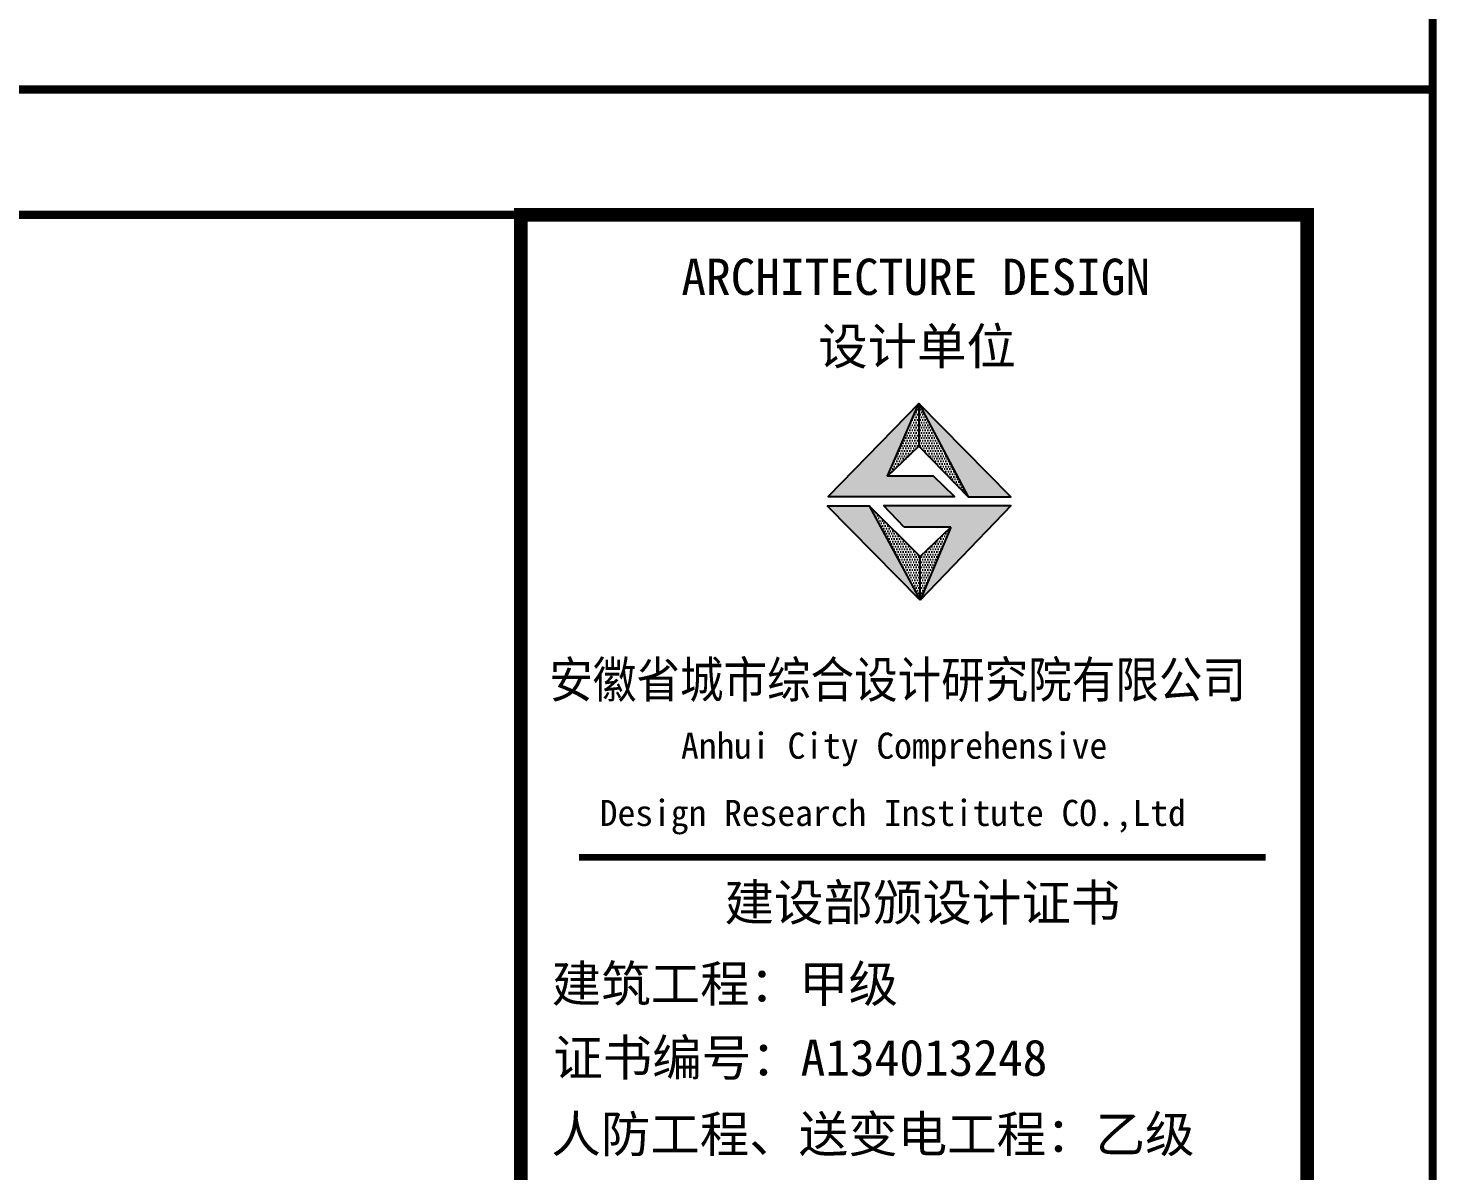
# Model space of a CAD drawing. Extents: x -518586 to 1253874, y -62343 to 661177.
# Drawn here: x 1237026 to 1253874, y 192075 to 205740 of the extents above; entities that cross this region are included whole.
import ezdxf

# ---------------------------------------------------------------- set-up
doc = ezdxf.new("R2010")
doc.units = 0
doc.header["$LTSCALE"] = 1000
doc.header["$MEASUREMENT"] = 0
for name, color, linetype in [('A_DE_DETAIL_3', 144, 'Continuous'), ('PUB_TEXT', 7, 'Continuous'), ('图框', 7, 'Continuous')]:
    doc.layers.add(name, color=color, linetype=linetype)
doc.styles.add('黑体', font='simhei.ttf')

msp = doc.modelspace()

# ---------------------------------------------------------------- hatches: boundary and pattern name
for points in [[(1247303, 200381), (1247679, 201252), (1246596, 200139), (1248104, 200139), (1247853, 200381)], [(1248270, 200135), (1248781, 200135), (1247679, 201252)]]:
    msp.add_hatch(color=1).paths.add_polyline_path(points)
at = {"layer": 'A_DE_DETAIL_3'}
for points in [[(1247084, 200027), (1246583, 200027), (1247693, 198900)], [(1247257, 200031), (1247503, 199772), (1248061, 199772), (1247693, 198900), (1248782, 200031)]]:
    msp.add_hatch(color=1, dxfattribs=at).paths.add_polyline_path(points)
at = {"layer": 'PUB_TEXT'}
h = msp.add_hatch(dxfattribs=at)
h.set_pattern_fill('DOTS', color=256, scale=495, style=0)
h.set_pattern_definition([(0, (-2513269.927, 1621984.703), (15.46875, 30.93750002), [0, -30.93750002])])
h.paths.add_polyline_path([(1247693, 198900), (1247693, 199420), (1247084, 200027)])
h.paths.add_polyline_path([(1248061, 199772), (1247693, 199420), (1247693, 198900)])
h.paths.add_polyline_path([(1247679, 201252), (1247679, 200740), (1248270, 200135)])
h.paths.add_polyline_path([(1247679, 200740), (1247679, 201252), (1247303, 200381)])

# ---------------------------------------------------------------- linework, layer by layer
for p, q in [((1247303, 200381), (1247679, 201252)), ((1247679, 201252), (1248270, 200135)), ((1247693, 198900), (1246583, 200027)), ((1246583, 200027), (1247084, 200027)), ((1246583, 200027), (1247084, 200027)), ((1247693, 199420), (1247084, 200027)), ((1247257, 200031), (1248782, 200031)), ((1247503, 199772), (1247257, 200031)), ((1248782, 200031), (1247693, 198900)), ((1248061, 199772), (1247503, 199772)), ((1247693, 199420), (1248061, 199772)), ((1248061, 199772), (1247693, 198900)), ((1247693, 198900), (1247693, 199420)), ((1247693, 198900), (1247693, 199420))]:
    msp.add_line(p, q)
for points in [[(1247853, 200381), (1247303, 200381), (1247679, 200740), (1248270, 200135), (1248781, 200135), (1247679, 201252), (1246596, 200139), (1248104, 200139), (1247853, 200381)], [(1247679, 201252), (1247679, 200740)]]:
    msp.add_lwpolyline(points)
at = {"layer": 'A_DE_DETAIL_3', "color": 1}
for p, q in [((1247693, 198900), (1246583, 200027)), ((1247084, 200027), (1247693, 198900))]:
    msp.add_line(p, q, dxfattribs=at)
at = {"layer": '图框', "color": 4}
for points, const_width in [([(1096175, 205007), (1253825, 205007), (1253825, 294107), (1096175, 294107)], 98.6), ([(1096175, 115907), (1253825, 115907), (1253825, 205007), (1096175, 205007)], 98.6), ([(1099925, 117407), (1252325, 117407), (1252325, 203507), (1099925, 203507)], 98.6), ([(1242920, 203507), (1252325, 203507), (1252325, 117407), (1242920, 117407)], 163)]:
    msp.add_lwpolyline(points, close=True, dxfattribs=dict(at, const_width=const_width))
for points, const_width in [([(1242920, 203507), (1242920, 117407)], 163), ([(1243612, 195824), (1251829, 195824)], 82.2)]:
    msp.add_lwpolyline(points, dxfattribs=dict(at, const_width=const_width))

# ---------------------------------------------------------------- texts
at = {"layer": '图框', "color": 4, "style": '黑体'}
for s, height, p in [('ARCHITECTURE DESIGN', 433.86, (1244838, 202550)), ('设计单位', 433.9, (1246474, 201719)), ('Anhui City Comprehensive ', 312.25, (1244834, 197003)), (' Design Research Institute CO.,Ltd', 312.25, (1243650, 196199)), ('建设部颁设计证书', 433.9, (1245354, 195067)), (' 建筑工程：甲级', 433.9, (1242992, 194095)), ('证书编号：A134013248', 433.86, (1243306, 193211)), ('人防工程、送变电工程：乙级', 433.86, (1243283, 192297))]:
    msp.add_text(s, height=height, dxfattribs=at).set_placement(p)
at = {"layer": '图框', "color": 4, "style": '黑体', "width": 0.88}
msp.add_text('安徽省城市综合设计研究院有限公司', height=433.86, dxfattribs=at).set_placement((1243259, 197732))

doc.saveas('drawing.dxf')
